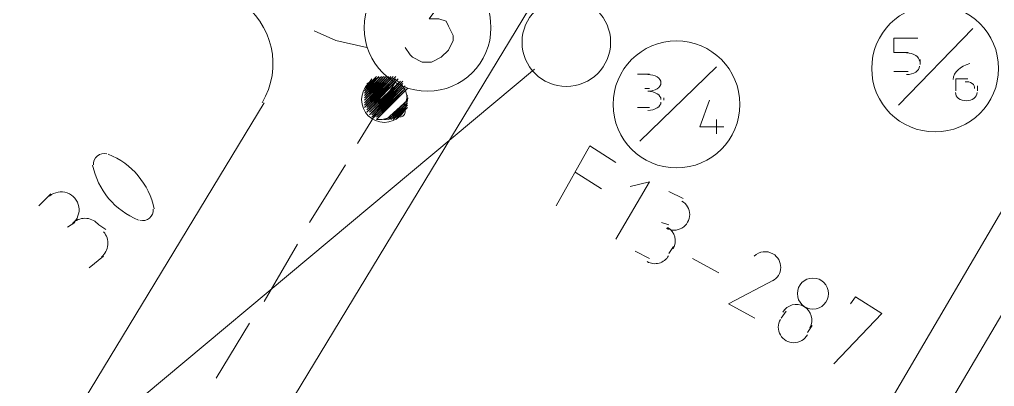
# Model space of a CAD drawing. Header units: millimetres. Extents: x 0.6 to 28.7, y 3.6 to 37.8.
# Drawn here: x 5.064 to 6.762, y 17.214 to 17.853 of the extents above; entities that cross this region are included whole.
import ezdxf

# ---------------------------------------------------------------- set-up
doc = ezdxf.new("R2010")
doc.units = ezdxf.units.MM
for name, color, linetype, true_color in [('PDF_Cable-565', 23, 'Continuous', 0xdd8a6e), ('PDF_STHC01', 8, 'Continuous', 0x808080), ('PDF_STLINE01', 8, 'Continuous', 0x808080), ('PDF_STPNUM01', 8, 'Continuous', 0x808080), ('PDF_STSYM01', 8, 'Continuous', 0x808080), ('PDF_STTEXT01', 8, 'Continuous', 0x808080)]:
    doc.layers.add(name, color=color, linetype=linetype, true_color=true_color)
for name, color, linetype in [('PDF_Passives-Highleg', 7, 'Continuous'), ('PDF_Passives-Splt2way', 7, 'Continuous'), ('PDF_RDFIN01', 4, 'Continuous')]:
    doc.layers.add(name, color=color, linetype=linetype)

msp = doc.modelspace()

# ---------------------------------------------------------------- linework, layer by layer
at = {"layer": 'PDF_Cable-565', "lineweight": 13}
for points in [[(5.5776, 17.8332), (5.6151, 17.8165), (5.6694, 17.804)], [(5.6527, 17.6372), (5.7194, 17.7456)], [(5.5693, 17.4996), (5.6318, 17.5997)], [(5.4901, 17.362), (5.5484, 17.4621)], [(5.4067, 17.2286), (5.465, 17.3245)]]:
    msp.add_lwpolyline(points, dxfattribs=at)
at = {"layer": 'PDF_Passives-Highleg', "lineweight": 9}
for points in [[(5.6652, 17.7331), (5.686, 17.754), (5.6652, 17.7331), (5.686, 17.754), (5.6652, 17.7331), (5.686, 17.754), (5.6652, 17.7331), (5.686, 17.754), (5.6652, 17.7331), (5.686, 17.7498), (5.6652, 17.7331), (5.686, 17.7498), (5.6652, 17.7331), (5.686, 17.7498)], [(5.6652, 17.729), (5.686, 17.754), (5.6652, 17.729), (5.6902, 17.754), (5.6652, 17.729), (5.6902, 17.754), (5.6652, 17.729), (5.6902, 17.754), (5.6652, 17.729), (5.6902, 17.754), (5.6652, 17.729), (5.6902, 17.754), (5.6652, 17.729), (5.6902, 17.754), (5.6652, 17.729), (5.6902, 17.754), (5.6652, 17.729), (5.6902, 17.754), (5.6652, 17.729), (5.6902, 17.754), (5.6652, 17.729), (5.6902, 17.754), (5.6652, 17.729), (5.6902, 17.754), (5.6652, 17.729), (5.6902, 17.754), (5.6652, 17.7248), (5.6902, 17.754), (5.6652, 17.7248), (5.6902, 17.754)], [(5.6652, 17.7248), (5.6944, 17.754), (5.6652, 17.7248), (5.6944, 17.754), (5.6652, 17.7248), (5.6944, 17.754), (5.6652, 17.7248), (5.6944, 17.754), (5.6652, 17.7248), (5.6944, 17.754), (5.6652, 17.7248), (5.6944, 17.754), (5.6652, 17.7248), (5.6944, 17.754), (5.6652, 17.7248), (5.6944, 17.754), (5.6652, 17.7248), (5.6944, 17.754), (5.6652, 17.7248), (5.6944, 17.754), (5.6652, 17.7248), (5.6944, 17.754), (5.6652, 17.7248), (5.6944, 17.754), (5.6652, 17.7248), (5.6944, 17.754), (5.6652, 17.7248), (5.6944, 17.754), (5.6652, 17.7206), (5.6944, 17.754), (5.6652, 17.7206), (5.6985, 17.754), (5.6652, 17.7206), (5.6985, 17.754), (5.6652, 17.7206), (5.6985, 17.754), (5.6652, 17.7206), (5.6985, 17.754), (5.6652, 17.7206), (5.6985, 17.754), (5.6652, 17.7206), (5.6985, 17.754), (5.6652, 17.7206), (5.6985, 17.754), (5.6652, 17.7206), (5.6985, 17.754), (5.6652, 17.7206), (5.6985, 17.754), (5.6652, 17.7206), (5.6985, 17.754), (5.6652, 17.7206), (5.6985, 17.754), (5.6652, 17.7206), (5.6985, 17.754), (5.6652, 17.7206), (5.6985, 17.754), (5.6652, 17.7206), (5.6985, 17.754), (5.6652, 17.7206), (5.6985, 17.754), (5.6652, 17.7206), (5.6985, 17.754), (5.6652, 17.7206)], [(5.6652, 17.7164), (5.6985, 17.754), (5.6652, 17.7164), (5.6985, 17.754), (5.6652, 17.7164), (5.7027, 17.754), (5.6652, 17.7164), (5.7027, 17.754), (5.6652, 17.7164), (5.7027, 17.754), (5.6652, 17.7164), (5.7027, 17.754), (5.6652, 17.7164), (5.7027, 17.754), (5.6652, 17.7164), (5.7027, 17.754), (5.6652, 17.7164), (5.7027, 17.754), (5.6652, 17.7164), (5.7027, 17.754), (5.6652, 17.7164), (5.7027, 17.754), (5.6652, 17.7164), (5.7027, 17.754), (5.6652, 17.7164), (5.7027, 17.754), (5.6652, 17.7164), (5.7027, 17.754), (5.6652, 17.7164), (5.7027, 17.754), (5.6652, 17.7164), (5.7027, 17.754), (5.6652, 17.7164), (5.7027, 17.754), (5.6652, 17.7164), (5.7027, 17.754), (5.6652, 17.7164), (5.7027, 17.754), (5.6652, 17.7164), (5.7027, 17.754), (5.6652, 17.7123), (5.7027, 17.754), (5.6652, 17.7123), (5.7027, 17.754)], [(5.6652, 17.7123), (5.7069, 17.754), (5.6652, 17.7123), (5.7069, 17.754), (5.6652, 17.7123), (5.7069, 17.754), (5.6652, 17.7123), (5.7069, 17.754), (5.6652, 17.7123), (5.7069, 17.754), (5.6652, 17.7123), (5.7069, 17.754), (5.6652, 17.7123), (5.7069, 17.754), (5.6652, 17.7123), (5.7069, 17.754), (5.6652, 17.7123), (5.7069, 17.754), (5.6652, 17.7123), (5.7069, 17.754), (5.6652, 17.7123), (5.7069, 17.754), (5.6652, 17.7123), (5.7069, 17.754), (5.6652, 17.7123), (5.7069, 17.754), (5.6652, 17.7123), (5.7069, 17.754), (5.6652, 17.7123), (5.7069, 17.754), (5.6652, 17.7123), (5.7069, 17.754), (5.6652, 17.7123), (5.7069, 17.754), (5.6652, 17.7123), (5.7069, 17.754), (5.6652, 17.7123), (5.7069, 17.754), (5.6652, 17.7123), (5.7069, 17.754), (5.6652, 17.7081), (5.7069, 17.754), (5.6652, 17.7081), (5.7069, 17.754), (5.6652, 17.7081), (5.7111, 17.754), (5.6652, 17.7081), (5.7111, 17.754), (5.6652, 17.7081), (5.7111, 17.754), (5.6652, 17.7081), (5.7111, 17.754), (5.6652, 17.7081), (5.7111, 17.754), (5.6652, 17.7081), (5.7111, 17.754), (5.6652, 17.7081), (5.7111, 17.754), (5.6652, 17.7081), (5.7111, 17.754), (5.6652, 17.7081), (5.7111, 17.754), (5.6652, 17.7081), (5.7111, 17.754), (5.6652, 17.7081), (5.7111, 17.754), (5.6652, 17.7081), (5.7111, 17.754), (5.6652, 17.7081), (5.7111, 17.754), (5.6652, 17.7081), (5.7111, 17.754), (5.6652, 17.7081), (5.7111, 17.754), (5.6652, 17.7081), (5.7111, 17.754), (5.6652, 17.7081), (5.7111, 17.754), (5.6652, 17.7081), (5.7111, 17.754), (5.6652, 17.7081), (5.7111, 17.754), (5.6652, 17.7081), (5.7111, 17.754), (5.6652, 17.7081), (5.7111, 17.754), (5.6652, 17.7081)], [(5.6652, 17.6998), (5.7194, 17.7498), (5.6652, 17.6998), (5.7194, 17.7498), (5.6652, 17.6998), (5.7194, 17.7498), (5.6652, 17.6998), (5.7194, 17.7498), (5.6652, 17.6998), (5.7194, 17.7498), (5.6652, 17.6998), (5.7194, 17.7498), (5.6652, 17.6998), (5.7194, 17.7498), (5.6652, 17.6998), (5.7152, 17.754), (5.6652, 17.6998), (5.7152, 17.754), (5.6652, 17.6998), (5.7152, 17.754), (5.6652, 17.6998), (5.7194, 17.754), (5.6652, 17.6998), (5.7194, 17.754), (5.6652, 17.6998), (5.7194, 17.754), (5.6652, 17.6998), (5.7194, 17.754), (5.6652, 17.6998), (5.7194, 17.754), (5.6652, 17.6998), (5.7194, 17.754), (5.6652, 17.6998), (5.7194, 17.754), (5.6652, 17.6998), (5.7194, 17.754), (5.6652, 17.6998), (5.7194, 17.754)], [(5.6777, 17.7498), (5.6694, 17.7373), (5.6819, 17.7498), (5.6694, 17.7373), (5.6819, 17.7498), (5.6694, 17.7373), (5.6819, 17.7498), (5.6694, 17.7373), (5.6819, 17.7498), (5.6694, 17.7373), (5.6819, 17.7498), (5.6694, 17.7373), (5.6819, 17.7498), (5.6694, 17.7373), (5.6819, 17.7498), (5.6694, 17.7331), (5.6819, 17.7498)], [(5.6694, 17.6998), (5.7194, 17.7498), (5.6694, 17.6998), (5.7194, 17.7498), (5.6694, 17.6998), (5.7194, 17.7498), (5.6694, 17.6998), (5.7194, 17.7498), (5.6694, 17.6998), (5.7194, 17.7498), (5.6694, 17.6998), (5.7194, 17.7498), (5.6694, 17.6998), (5.7194, 17.7498), (5.6694, 17.6998), (5.7194, 17.7498), (5.6694, 17.6998), (5.7194, 17.7498), (5.6694, 17.6998), (5.7194, 17.7498), (5.6694, 17.6998), (5.7194, 17.7498), (5.6694, 17.6956), (5.7194, 17.7498), (5.6694, 17.6956), (5.7194, 17.7498), (5.6694, 17.6956), (5.7194, 17.7498)], [(5.6694, 17.6956), (5.7236, 17.7498), (5.6694, 17.6956), (5.7236, 17.7498), (5.6694, 17.6956), (5.7236, 17.7498), (5.6694, 17.6956), (5.7236, 17.7498), (5.6694, 17.6956), (5.7236, 17.7498), (5.6694, 17.6956), (5.7236, 17.7498), (5.6694, 17.6956), (5.7236, 17.7498), (5.6694, 17.6956), (5.7236, 17.7498), (5.6694, 17.6956), (5.7236, 17.7498), (5.6694, 17.6956), (5.7236, 17.7498), (5.6694, 17.6956), (5.7236, 17.7498), (5.6694, 17.6956), (5.7236, 17.7498), (5.6694, 17.6956), (5.7236, 17.7498), (5.6694, 17.6956), (5.7236, 17.7498), (5.6694, 17.6956), (5.7236, 17.7498), (5.6694, 17.6956), (5.7236, 17.7498), (5.6694, 17.6956), (5.7236, 17.7498), (5.6694, 17.6956), (5.7236, 17.7498), (5.6694, 17.6956), (5.7236, 17.7498), (5.6694, 17.6956), (5.7236, 17.7498), (5.6694, 17.6956), (5.7236, 17.7498), (5.6694, 17.6956), (5.7236, 17.7498), (5.6694, 17.6956), (5.7236, 17.7498), (5.6694, 17.6956), (5.7236, 17.7498), (5.6694, 17.6956), (5.7236, 17.7498), (5.6694, 17.6956), (5.7236, 17.7498), (5.6694, 17.6956), (5.7236, 17.7498), (5.6694, 17.6956), (5.7236, 17.7498), (5.6694, 17.6956), (5.7236, 17.7498), (5.6694, 17.6914), (5.7236, 17.7498), (5.6694, 17.6914), (5.7236, 17.7498), (5.6694, 17.6914), (5.7236, 17.7498), (5.6694, 17.6914), (5.7236, 17.7498)], [(5.6694, 17.7415), (5.6777, 17.7456), (5.6694, 17.7415)], [(5.6777, 17.6873), (5.7319, 17.7415), (5.6777, 17.6873), (5.7319, 17.7415), (5.6777, 17.6873), (5.7319, 17.7415), (5.6777, 17.6873), (5.7319, 17.7415), (5.6777, 17.6873), (5.7319, 17.7415), (5.6777, 17.6873), (5.7319, 17.7415), (5.6777, 17.6873), (5.7319, 17.7415), (5.6777, 17.6873), (5.7319, 17.7415), (5.6777, 17.6873), (5.7319, 17.7415), (5.6777, 17.6873), (5.7319, 17.7415), (5.6777, 17.6873), (5.7319, 17.7415), (5.6777, 17.6873), (5.7319, 17.7415), (5.6777, 17.6873), (5.7319, 17.7415), (5.6777, 17.6873), (5.7319, 17.7415), (5.6777, 17.6873), (5.7319, 17.7415), (5.6777, 17.6873), (5.7319, 17.7415), (5.6777, 17.6873), (5.7319, 17.7415), (5.6777, 17.6873), (5.7319, 17.7415), (5.6777, 17.6873), (5.7319, 17.7415), (5.6777, 17.6873), (5.7319, 17.7415), (5.6777, 17.6873), (5.7319, 17.7415), (5.6777, 17.6873), (5.7319, 17.7415), (5.6777, 17.6873), (5.7319, 17.7415), (5.6777, 17.6873), (5.7319, 17.7415), (5.6777, 17.6873), (5.7319, 17.7415), (5.6777, 17.6873), (5.7319, 17.7415), (5.6777, 17.6873), (5.7319, 17.7415), (5.6777, 17.6873), (5.7319, 17.7415), (5.6777, 17.6831), (5.7319, 17.7415), (5.6777, 17.6831), (5.7319, 17.7415), (5.6777, 17.6831), (5.7319, 17.7415), (5.6777, 17.6831), (5.7319, 17.7415), (5.6777, 17.6831), (5.7319, 17.7373)], [(5.6819, 17.6831), (5.7361, 17.7331), (5.6819, 17.6831), (5.7361, 17.7331), (5.6819, 17.6831), (5.7361, 17.7331), (5.6819, 17.6831), (5.7361, 17.7373), (5.6819, 17.6831), (5.7361, 17.7373), (5.6819, 17.6831), (5.7361, 17.7373), (5.6819, 17.6831), (5.7361, 17.7373), (5.6819, 17.6831), (5.7361, 17.7373), (5.6819, 17.6831), (5.7361, 17.7373), (5.6819, 17.6831), (5.7361, 17.7373), (5.6819, 17.6831), (5.7361, 17.7373), (5.6819, 17.6831), (5.7361, 17.7373), (5.6819, 17.6831), (5.7361, 17.7373), (5.6819, 17.6831), (5.7361, 17.7373), (5.6819, 17.6831), (5.7361, 17.7373), (5.6819, 17.6831), (5.7361, 17.7373), (5.6819, 17.6831), (5.7361, 17.7373), (5.6819, 17.6831), (5.7361, 17.7373), (5.6819, 17.6831), (5.7361, 17.7373), (5.6819, 17.6831), (5.7361, 17.7373), (5.6819, 17.6831), (5.7361, 17.7373), (5.6819, 17.6831), (5.7361, 17.7373), (5.6819, 17.6831), (5.7361, 17.7373), (5.6819, 17.6831), (5.7361, 17.7373), (5.6819, 17.6831), (5.7361, 17.7373), (5.6819, 17.6831), (5.7361, 17.7373), (5.6819, 17.6831), (5.7361, 17.7373), (5.6819, 17.6831), (5.7361, 17.7373), (5.6819, 17.6831), (5.7361, 17.7373), (5.6819, 17.6831), (5.7361, 17.7373), (5.6819, 17.6831), (5.7361, 17.7373), (5.6819, 17.6831), (5.7361, 17.7373)], [(5.7402, 17.7331), (5.686, 17.6789), (5.7402, 17.7331), (5.686, 17.6789), (5.7402, 17.7331), (5.686, 17.6789), (5.7402, 17.7331), (5.686, 17.6789), (5.7402, 17.7331), (5.686, 17.6789), (5.7402, 17.7331), (5.686, 17.6789), (5.7402, 17.7331), (5.686, 17.6789), (5.7402, 17.7331), (5.686, 17.6789), (5.7361, 17.7331), (5.686, 17.6789), (5.7361, 17.7331), (5.686, 17.6789), (5.7361, 17.7331), (5.686, 17.6789), (5.7361, 17.7331), (5.686, 17.6789), (5.7361, 17.7331), (5.686, 17.6789), (5.7361, 17.7331), (5.686, 17.6789), (5.7361, 17.7331)], [(5.7069, 17.6789), (5.7402, 17.7123), (5.7069, 17.6789), (5.7402, 17.7123), (5.7069, 17.6789), (5.7402, 17.7123), (5.7069, 17.6789), (5.7402, 17.7123), (5.7069, 17.6789), (5.7402, 17.7123), (5.7069, 17.6789), (5.7402, 17.7123), (5.7069, 17.6789), (5.7402, 17.7123), (5.7069, 17.6789), (5.7402, 17.7123), (5.7069, 17.6789), (5.7402, 17.7123), (5.7069, 17.6789), (5.7402, 17.7123), (5.7069, 17.6789), (5.7402, 17.7123), (5.7069, 17.6789), (5.7402, 17.7123), (5.7069, 17.6789), (5.7402, 17.7123), (5.7069, 17.6789), (5.7402, 17.7123), (5.7069, 17.6789), (5.7402, 17.7123), (5.7069, 17.6789), (5.7402, 17.7123), (5.7069, 17.6789), (5.7402, 17.7081), (5.7069, 17.6789), (5.7402, 17.7081), (5.7111, 17.6789), (5.7402, 17.7081), (5.7111, 17.6789), (5.7402, 17.7081), (5.7111, 17.6789), (5.7402, 17.7081), (5.7111, 17.6789), (5.7402, 17.7081), (5.7111, 17.6789), (5.7402, 17.7081), (5.7111, 17.6789), (5.7402, 17.7081), (5.7111, 17.6789), (5.7402, 17.7081), (5.7111, 17.6789), (5.7402, 17.7081), (5.7111, 17.6789), (5.7402, 17.7081), (5.7111, 17.6789), (5.7402, 17.7081), (5.7111, 17.6789), (5.7402, 17.7081), (5.7111, 17.6789), (5.7402, 17.7081), (5.7111, 17.6789), (5.7402, 17.7081), (5.7111, 17.6789), (5.7402, 17.7039), (5.7111, 17.6789), (5.7402, 17.7039), (5.7152, 17.6789), (5.7402, 17.7039), (5.7152, 17.6789), (5.7402, 17.7039), (5.7152, 17.6789), (5.7402, 17.7039), (5.7152, 17.6789), (5.7402, 17.7039), (5.7152, 17.6789), (5.7402, 17.7039), (5.7152, 17.6789), (5.7402, 17.7039), (5.7152, 17.6789), (5.7402, 17.7039), (5.7152, 17.6789), (5.7402, 17.7039), (5.7152, 17.6789), (5.7402, 17.7039), (5.7152, 17.6789), (5.7402, 17.7039), (5.7152, 17.6789), (5.7402, 17.7039), (5.7152, 17.6789), (5.7402, 17.6998), (5.7152, 17.6789), (5.7402, 17.6998), (5.7194, 17.6789), (5.7402, 17.6998), (5.7194, 17.6789), (5.7402, 17.6998)], [(5.7194, 17.6789), (5.7361, 17.6998), (5.7194, 17.6789), (5.7361, 17.6998), (5.7194, 17.6789), (5.7361, 17.6998), (5.7194, 17.6831), (5.7361, 17.6998), (5.7194, 17.6831), (5.7361, 17.6998), (5.7194, 17.6831), (5.7361, 17.6998), (5.7194, 17.6831), (5.7361, 17.6998), (5.7194, 17.6831), (5.7361, 17.6956), (5.7194, 17.6831)]]:
    msp.add_lwpolyline(points, dxfattribs=at)
for points in [[(5.6652, 17.7039), (5.7111, 17.754), (5.6652, 17.7039), (5.7111, 17.754), (5.6652, 17.7039), (5.7111, 17.754), (5.6652, 17.7039), (5.7152, 17.754), (5.6652, 17.7039), (5.7152, 17.754), (5.6652, 17.7039), (5.7152, 17.754), (5.6652, 17.7039), (5.7152, 17.754), (5.6652, 17.7039), (5.7152, 17.754), (5.6652, 17.7039), (5.7152, 17.754), (5.6652, 17.7039), (5.7152, 17.754), (5.6652, 17.7039), (5.7152, 17.754), (5.6652, 17.7039), (5.7152, 17.754), (5.6652, 17.7039), (5.7152, 17.754), (5.6652, 17.7039), (5.7152, 17.754), (5.6652, 17.7039), (5.7152, 17.754), (5.6652, 17.7039), (5.7152, 17.754), (5.6652, 17.7039), (5.7152, 17.754), (5.6652, 17.7039), (5.7152, 17.754), (5.6652, 17.7039), (5.7152, 17.754), (5.6652, 17.7039), (5.7152, 17.754), (5.6652, 17.7039), (5.7152, 17.754), (5.6652, 17.7039), (5.7152, 17.754), (5.6652, 17.7039), (5.7152, 17.754), (5.6652, 17.7039), (5.7152, 17.754), (5.6652, 17.7039), (5.7152, 17.754), (5.6652, 17.7039), (5.7152, 17.754)], [(5.6694, 17.7331), (5.686, 17.7498), (5.6694, 17.7331), (5.686, 17.7498), (5.6694, 17.7331), (5.686, 17.7498)], [(5.6694, 17.6914), (5.7277, 17.7456), (5.6694, 17.6914), (5.7277, 17.7456), (5.6694, 17.6914), (5.7277, 17.7456), (5.6694, 17.6914), (5.7277, 17.7456), (5.6694, 17.6914), (5.7277, 17.7456)], [(5.6735, 17.7415), (5.6777, 17.7456), (5.6735, 17.7415), (5.6777, 17.7456)], [(5.6735, 17.6914), (5.7277, 17.7456), (5.6735, 17.6914), (5.7277, 17.7456), (5.6735, 17.6914), (5.7277, 17.7456), (5.6735, 17.6914), (5.7277, 17.7456), (5.6735, 17.6914), (5.7277, 17.7456), (5.6735, 17.6914), (5.7277, 17.7456), (5.6735, 17.6914), (5.7277, 17.7456), (5.6735, 17.6914), (5.7277, 17.7456), (5.6735, 17.6914), (5.7277, 17.7456), (5.6735, 17.6914), (5.7277, 17.7456), (5.6735, 17.6914), (5.7277, 17.7456), (5.6735, 17.6914), (5.7277, 17.7456), (5.6735, 17.6914), (5.7277, 17.7456), (5.6735, 17.6914), (5.7277, 17.7456), (5.6735, 17.6914), (5.7277, 17.7456), (5.6735, 17.6914), (5.7277, 17.7456), (5.6735, 17.6914), (5.7277, 17.7456), (5.6735, 17.6914), (5.7277, 17.7456), (5.6735, 17.6914), (5.7277, 17.7456), (5.6735, 17.6914), (5.7277, 17.7456), (5.6735, 17.6914), (5.7277, 17.7456), (5.6735, 17.6914), (5.7277, 17.7456), (5.6735, 17.6914), (5.7277, 17.7456), (5.6735, 17.6914), (5.7277, 17.7456), (5.6735, 17.6914), (5.7277, 17.7456), (5.6735, 17.6914), (5.7277, 17.7456), (5.6735, 17.6914), (5.7277, 17.7456)], [(5.6735, 17.6873), (5.7277, 17.7456), (5.6735, 17.6873), (5.7277, 17.7456), (5.6735, 17.6873), (5.7277, 17.7456), (5.6735, 17.6873), (5.7277, 17.7456), (5.6735, 17.6873), (5.7319, 17.7456), (5.6735, 17.6873), (5.7319, 17.7456), (5.6735, 17.6873), (5.7319, 17.7456), (5.6735, 17.6873), (5.7319, 17.7456), (5.6735, 17.6873), (5.7319, 17.7456), (5.6735, 17.6873), (5.7319, 17.7456), (5.6735, 17.6873), (5.7319, 17.7415), (5.6735, 17.6873), (5.7319, 17.7415), (5.6735, 17.6873), (5.7319, 17.7415), (5.6735, 17.6873), (5.7319, 17.7415)], [(5.6777, 17.6831), (5.7361, 17.7373), (5.6777, 17.6831), (5.7361, 17.7373), (5.6777, 17.6831), (5.7361, 17.7373)], [(5.686, 17.6831), (5.7361, 17.7331), (5.686, 17.6831), (5.7361, 17.7331), (5.686, 17.6831), (5.7361, 17.7331), (5.686, 17.6831), (5.7361, 17.7331), (5.686, 17.6831), (5.7361, 17.7331), (5.686, 17.6831), (5.7361, 17.7331), (5.686, 17.6831), (5.7361, 17.7331), (5.686, 17.6831), (5.7361, 17.7331), (5.686, 17.6831), (5.7361, 17.7331), (5.686, 17.6831), (5.7361, 17.7331), (5.686, 17.6831), (5.7361, 17.7331), (5.686, 17.6831), (5.7361, 17.7331)], [(5.7027, 17.6789), (5.7402, 17.7123), (5.7027, 17.6789), (5.7402, 17.7123)], [(5.7277, 17.6873), (5.7319, 17.6914), (5.7277, 17.6873), (5.7319, 17.6914)]]:
    msp.add_lwpolyline(points, close=True, dxfattribs=at)
msp.add_circle((5.6997, 17.7135), 0.0396, dxfattribs=at)
for centre, radius, start, end in [((5.6902, 17.7296), 0.0508, 265.2949, 349.8423), ((5.7006, 17.7185), 0.0397, 266.9872, 356.9872), ((5.7257, 17.6935), 0.0106, 281.3099, 11.3099)]:
    msp.add_arc(centre, radius, start, end, dxfattribs=at)
at = {"layer": 'PDF_Passives-Splt2way', "lineweight": 9}
for points in [[(5.7486, 17.8999), (5.8111, 17.8999), (5.7778, 17.854), (5.7945, 17.854), (5.807, 17.8499), (5.8111, 17.8415), (5.8195, 17.8249), (5.8195, 17.8165), (5.8111, 17.7998), (5.7986, 17.7873), (5.7819, 17.779), (5.7653, 17.779), (5.7486, 17.7873), (5.7444, 17.7915), (5.7361, 17.804)], [(5.8904, 17.8415), (5.8904, 17.8415)]]:
    msp.add_lwpolyline(points, dxfattribs=at)
msp.add_circle((5.7748, 17.8386), 0.1105, dxfattribs=at)
at = {"layer": 'PDF_RDFIN01', "lineweight": 0}
for points in [[(4.7186, 15.8358), (5.2816, 16.7657), (6.5325, 18.8298)], [(7.5708, 18.688), (6.4366, 16.7657), (5.4067, 15.0269)], [(4.4518, 15.9943), (4.9188, 16.7657), (5.4901, 17.7081)]]:
    msp.add_lwpolyline(points, dxfattribs=at)
msp.add_arc((5.3744, 17.776), 0.1313, 328.7549, 56.5851, dxfattribs=at)
at = {"layer": 'PDF_STHC01', "lineweight": 0}
for points in [[(6.5951, 17.7039), (6.7243, 17.8374)], [(6.6117, 17.7957), (6.5867, 17.7957), (6.5867, 17.8207), (6.6284, 17.8207)], [(6.6326, 17.7748), (6.6326, 17.7832)], [(6.1447, 17.6414), (6.2782, 17.7707)], [(6.5867, 17.7623), (6.6117, 17.7623)], [(6.1405, 17.7581), (6.1614, 17.7581)], [(6.716, 17.7498), (6.6951, 17.7498), (6.6951, 17.729)], [(6.1614, 17.7331), (6.1531, 17.7331)], [(6.7327, 17.729), (6.7327, 17.7373)], [(6.1864, 17.7164), (6.1864, 17.7123)], [(6.2656, 17.7123), (6.249, 17.6664), (6.2907, 17.6664)], [(6.1614, 17.6998), (6.1405, 17.6998)], [(6.2782, 17.6789), (6.2782, 17.6539)]]:
    msp.add_lwpolyline(points, dxfattribs=at)
for centre in [(6.6588, 17.7677), (6.2084, 17.7051)]:
    msp.add_circle(centre, 0.1105, dxfattribs=at)
for points in [[(6.6317, 17.7802), (6.6317, 17.7882), (6.6214, 17.7948), (6.6088, 17.7948)], [(6.6088, 17.7572), (6.6214, 17.7572), (6.6317, 17.7638), (6.6317, 17.7718)], [(6.719, 17.7762), (6.7026, 17.772), (6.6912, 17.7612), (6.6902, 17.7488)], [(6.1813, 17.7427), (6.1813, 17.7507), (6.1711, 17.7572), (6.1584, 17.7572)], [(6.7233, 17.7417), (6.7201, 17.744), (6.7156, 17.7451), (6.711, 17.7446)], [(6.1584, 17.7281), (6.1711, 17.7281), (6.1813, 17.7346), (6.1813, 17.7427)], [(6.1813, 17.7135), (6.1813, 17.7215), (6.1711, 17.7281), (6.1584, 17.7281)], [(6.7275, 17.7329), (6.7281, 17.7361), (6.7265, 17.7394), (6.7233, 17.7417)], [(6.6942, 17.726), (6.6942, 17.7179), (6.7026, 17.7114), (6.713, 17.7114)], [(6.713, 17.7114), (6.7234, 17.7114), (6.7318, 17.7179), (6.7318, 17.726)], [(6.1584, 17.6947), (6.1711, 17.6947), (6.1813, 17.7012), (6.1813, 17.7093)]]:
    msp.add_open_spline(points, degree=3, dxfattribs=at)
at = {"layer": 'PDF_STLINE01', "lineweight": 0}
for points in [[(5.9612, 17.7665), (4.923, 16.8992)], [(6.8119, 17.583), (6.3324, 16.7657), (6.2406, 16.6073)]]:
    msp.add_lwpolyline(points, dxfattribs=at)
at = {"layer": 'PDF_STPNUM01', "lineweight": 0}
for points in [[(5.9988, 17.5288), (6.0572, 17.633), (6.103, 17.6039)], [(6.0321, 17.5872), (6.078, 17.558)], [(6.103, 17.4704), (6.1614, 17.5705), (6.128, 17.5622)], [(6.1948, 17.5538), (6.2198, 17.5413)], [(6.1948, 17.4954), (6.1822, 17.4996)], [(6.2031, 17.4579), (6.1948, 17.4454)], [(6.1614, 17.4371), (6.1364, 17.4496)], [(6.2365, 17.4371), (6.2823, 17.412)], [(6.3782, 17.3995), (6.299, 17.3578), (6.3449, 17.3328)], [(6.4825, 17.2536), (6.5659, 17.3412), (6.52, 17.3703), (6.5117, 17.3578)], [(6.3907, 17.3328), (6.3991, 17.3453)], [(6.4449, 17.3203), (6.4366, 17.3078)]]:
    msp.add_lwpolyline(points, dxfattribs=at)
msp.add_lwpolyline([(6.3755, 17.3977, 0.59055), (6.3764, 17.445, 0.338564), (6.3437, 17.4409)], format="xyb", dxfattribs=at)
msp.add_circle((6.4461, 17.3757), 0.0271, dxfattribs=at)
for centre, start, end in [((6.2043, 17.5133), 240.2208, 60.2208), ((6.1792, 17.4674), 330.2208, 60.2208), ((6.1709, 17.4549), 240.2208, 330.2208), ((6.4169, 17.3298), 330.2208, 150.2208), ((6.4128, 17.3173), 150.2208, 330.2208)]:
    msp.add_arc(centre, 0.0271, start, end, dxfattribs=at)
at = {"layer": 'PDF_STSYM01', "lineweight": 0}
msp.add_circle((6.0166, 17.8135), 0.0771, dxfattribs=at)
at = {"layer": 'PDF_STTEXT01', "lineweight": 0}
for points in [[(5.0981, 17.5288), (5.1189, 17.5496)], [(5.1606, 17.4996), (5.1481, 17.4913)], [(5.2107, 17.4412), (5.1857, 17.4204)]]:
    msp.add_lwpolyline(points, dxfattribs=at)
msp.add_lwpolyline([(5.1584, 17.4998, -0.414214), (5.2023, 17.4954), (5.2148, 17.4871)], format="xyb", dxfattribs=at)
for centre, radius, start, end in [((5.2118, 17.6009), 0.0188, 76.4315, 183.4166), ((5.1701, 17.4966), 0.1314, 11.6398, 68.2083), ((5.3202, 17.6259), 0.1314, 191.6398, 248.2083), ((5.1367, 17.5216), 0.0313, 309.924, 129.9241), ((5.2785, 17.5216), 0.0188, 256.4315, 3.4166), ((5.1868, 17.4633), 0.0313, 309.924, 39.9241)]:
    msp.add_arc(centre, radius, start, end, dxfattribs=at)

doc.saveas('drawing.dxf')
